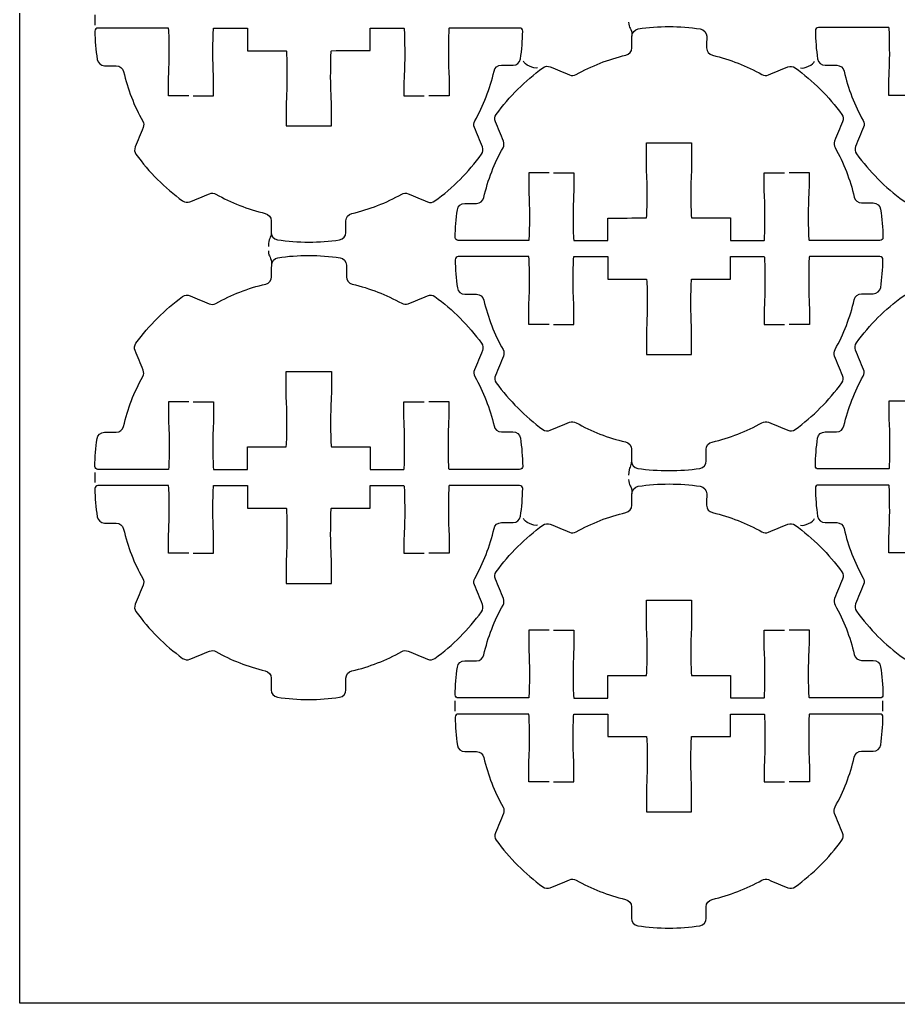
# Model space of a CAD drawing. Extents: x 0 to 410, y 0 to 300.
# Drawn here: x 210.2 to 268.6, y 0.2 to 65.5 of the extents above; entities that cross this region are included whole.
import ezdxf

# ---------------------------------------------------------------- set-up
doc = ezdxf.new("R2010")
doc.units = 0
doc.header["$MEASUREMENT"] = 0
doc.layers.add('DEFAULT', color=18, linetype='CONTINUOUS')

msp = doc.modelspace()

# ---------------------------------------------------------------- linework, layer by layer
at = {"layer": 'DEFAULT', "color": 18}
msp.add_lwpolyline([(410.176, 0.176), (210.177, 0.176), (210.177, 300.176), (410.176, 300.176)], close=True, dxfattribs=at)
at = {"layer": 'DEFAULT', "color": 1}
for points in [[(215.176, 65.822), (215.176, 65.145)], [(215.176, 35.442), (215.176, 34.765)], [(239.115, 19.586), (239.115, 20.263)], [(267.539, 19.586), (267.539, 20.263)]]:
    msp.add_lwpolyline(points, dxfattribs=at)
for points in [[(250.641, 65.347), (250.641, 64.907), (250.861, 65.01), (250.861, 64.408)], [(244.596, 62.32), (244.357, 62.204), (243.696, 62.553), (243.654, 62.755)], [(262.058, 62.318), (262.296, 62.202), (262.957, 62.551), (262.999, 62.753)], [(226.888, 51.385), (226.888, 50.945), (226.703, 51.048), (226.703, 50.446)], [(226.702, 50.146), (226.702, 49.706), (226.921, 49.809), (226.921, 49.207)], [(250.827, 36.206), (250.827, 35.766), (250.642, 35.869), (250.642, 35.267)], [(250.641, 34.967), (250.641, 34.526), (250.861, 34.629), (250.861, 34.027)], [(244.596, 31.939), (244.357, 31.823), (243.696, 32.172), (243.654, 32.374)], [(262.058, 31.937), (262.296, 31.821), (262.957, 32.17), (262.999, 32.372)]]:
    msp.add_open_spline(points, degree=3, dxfattribs=at)
for points, knots in [([(221.416, 60.453), (220.965, 60.453), (220.515, 60.453), (220.065, 60.453), (220.065, 60.785), (220.065, 61.118), (220.065, 61.451), (220.065, 61.786), (220.114, 62.234), (220.114, 63.201), (220.114, 64.167), (220.093, 64.951), (220.065, 64.951), (218.503, 64.951), (216.941, 64.951), (215.38, 64.951), (215.267, 64.951), (215.175, 64.859), (215.175, 64.746), (215.186, 64.111), (215.235, 63.487), (215.327, 62.873), (215.362, 62.629), (215.574, 62.453), (215.821, 62.453), (216.078, 62.453), (216.336, 62.453), (216.593, 62.453), (216.83, 62.453), (217.027, 62.287), (217.08, 62.058), (217.352, 60.894), (217.786, 59.789), (218.357, 58.773), (218.431, 58.639), (218.442, 58.481), (218.385, 58.34), (218.208, 57.913), (218.03, 57.486), (217.853, 57.059), (217.786, 56.9), (217.803, 56.713), (217.906, 56.572), (218.773, 55.383), (219.821, 54.336), (221.006, 53.471), (221.148, 53.369), (221.335, 53.348), (221.493, 53.415), (221.924, 53.592), (222.354, 53.77), (222.784, 53.947), (222.926, 54.004), (223.084, 53.993), (223.215, 53.919), (224.231, 53.348), (225.332, 52.914), (226.499, 52.642), (226.725, 52.589), (226.891, 52.388), (226.891, 52.155), (226.89, 51.899), (226.888, 51.643), (226.887, 51.386), (226.887, 51.139), (227.064, 50.924), (227.307, 50.889), (227.988, 50.79), (228.683, 50.737), (229.388, 50.737), (230.083, 50.737), (230.764, 50.79), (231.435, 50.885), (231.678, 50.924), (231.854, 51.136), (231.854, 51.379), (231.856, 51.637), (231.857, 51.894), (231.858, 52.152), (231.858, 52.385), (232.024, 52.586), (232.249, 52.635), (233.424, 52.907), (234.535, 53.344), (235.562, 53.919), (235.696, 53.997), (235.855, 54.007), (236, 53.947), (236.426, 53.769), (236.853, 53.59), (237.28, 53.411), (237.442, 53.344), (237.629, 53.365), (237.77, 53.468), (238.956, 54.336), (240.004, 55.383), (240.871, 56.569), (240.974, 56.71), (240.991, 56.897), (240.928, 57.055), (240.749, 57.486), (240.57, 57.916), (240.392, 58.347), (240.335, 58.488), (240.346, 58.646), (240.42, 58.781), (240.991, 59.804), (241.429, 60.915), (241.697, 62.09), (241.75, 62.319), (241.947, 62.485), (242.184, 62.485), (242.442, 62.485), (242.701, 62.485), (242.96, 62.485), (243.207, 62.485), (243.418, 62.661), (243.454, 62.905), (243.542, 63.508), (243.591, 64.122), (243.602, 64.746), (243.602, 64.859), (243.51, 64.951), (243.397, 64.951), (241.837, 64.951), (240.276, 64.951), (238.716, 64.951), (238.688, 64.951), (238.667, 64.167), (238.667, 63.201), (238.667, 62.234), (238.716, 61.786), (238.716, 61.451), (238.716, 61.118), (238.716, 60.785), (238.716, 60.453), (238.266, 60.453), (237.815, 60.453), (237.365, 60.453)], [0, 0, 0, 0, 3.83, 3.83, 3.83, 6.66, 6.66, 6.66, 7.66, 7.66, 7.66, 8.66, 8.66, 8.66, 21.94, 21.94, 21.94, 22.94, 22.94, 22.94, 23.94, 23.94, 23.94, 24.94, 24.94, 24.94, 27.13, 27.13, 27.13, 28.13, 28.13, 28.13, 29.13, 29.13, 29.13, 30.13, 30.13, 30.13, 34.061539, 34.061539, 34.061539, 35.061539, 35.061539, 35.061539, 36.061539, 36.061539, 36.061539, 37.061539, 37.061539, 37.061539, 41.020794, 41.020794, 41.020794, 42.020794, 42.020794, 42.020794, 43.020794, 43.020794, 43.020794, 44.020794, 44.020794, 44.020794, 46.200817, 46.200817, 46.200817, 47.200817, 47.200817, 47.200817, 48.200817, 48.200817, 48.200817, 49.200817, 49.200817, 49.200817, 50.200817, 50.200817, 50.200817, 52.39084, 52.39084, 52.39084, 53.39084, 53.39084, 53.39084, 54.39084, 54.39084, 54.39084, 55.39084, 55.39084, 55.39084, 59.326231, 59.326231, 59.326231, 60.326231, 60.326231, 60.326231, 61.326231, 61.326231, 61.326231, 62.326231, 62.326231, 62.326231, 66.28931, 66.28931, 66.28931, 67.28931, 67.28931, 67.28931, 68.28931, 68.28931, 68.28931, 69.28931, 69.28931, 69.28931, 71.48931, 71.48931, 71.48931, 72.48931, 72.48931, 72.48931, 73.48931, 73.48931, 73.48931, 74.48931, 74.48931, 74.48931, 87.75931, 87.75931, 87.75931, 88.75931, 88.75931, 88.75931, 89.75931, 89.75931, 89.75931, 92.58931, 92.58931, 92.58931, 96.41931, 96.41931, 96.41931, 96.41931]), ([(221.716, 60.453), (222.166, 60.453), (222.616, 60.453), (223.067, 60.453), (223.067, 60.785), (223.067, 61.118), (223.067, 61.451), (223.067, 61.786), (223.017, 62.234), (223.017, 63.201), (223.017, 64.167), (223.038, 64.951), (223.067, 64.951), (223.816, 64.951), (224.565, 64.951), (225.314, 64.951), (225.314, 64.451), (225.314, 63.951), (225.314, 63.451), (226.172, 63.451), (227.031, 63.451), (227.889, 63.451), (227.917, 63.451), (227.939, 62.668), (227.939, 61.702), (227.939, 60.735), (227.889, 60.287), (227.889, 59.952), (227.889, 59.452), (227.889, 58.952), (227.889, 58.452), (228.89, 58.452), (229.891, 58.452), (230.891, 58.452), (230.891, 58.952), (230.891, 59.452), (230.891, 59.952), (230.891, 60.287), (230.842, 60.735), (230.842, 61.702), (230.842, 62.668), (230.863, 63.451), (230.891, 63.451), (231.749, 63.452), (232.606, 63.454), (233.463, 63.455), (233.463, 63.955), (233.463, 64.454), (233.463, 64.954), (234.213, 64.954), (234.964, 64.954), (235.714, 64.951), (235.742, 64.951), (235.763, 64.167), (235.763, 63.201), (235.763, 62.234), (235.714, 61.786), (235.714, 61.451), (235.714, 61.118), (235.714, 60.785), (235.714, 60.453), (236.164, 60.453), (236.615, 60.453), (237.065, 60.453)], [0, 0, 0, 0, 3.83, 3.83, 3.83, 6.66, 6.66, 6.66, 7.66, 7.66, 7.66, 8.66, 8.66, 8.66, 15.03, 15.03, 15.03, 19.28, 19.28, 19.28, 26.58, 26.58, 26.58, 27.58, 27.58, 27.58, 28.58, 28.58, 28.58, 32.83, 32.83, 32.83, 41.34, 41.34, 41.34, 45.59, 45.59, 45.59, 46.59, 46.59, 46.59, 47.59, 47.59, 47.59, 54.880007, 54.880007, 54.880007, 59.130007, 59.130007, 59.130007, 65.520007, 65.520007, 65.520007, 66.520007, 66.520007, 66.520007, 67.520007, 67.520007, 67.520007, 70.350007, 70.350007, 70.350007, 74.180007, 74.180007, 74.180007, 74.180007]), ([(245.352, 55.337), (244.901, 55.337), (244.451, 55.337), (244.001, 55.337), (244.001, 55.005), (244.001, 54.672), (244.001, 54.339), (244.001, 54.004), (244.05, 53.556), (244.05, 52.589), (244.05, 51.623), (244.029, 50.84), (244.001, 50.84), (242.44, 50.84), (240.88, 50.84), (239.319, 50.84), (239.206, 50.84), (239.115, 50.931), (239.115, 51.044), (239.125, 51.665), (239.175, 52.282), (239.263, 52.882), (239.298, 53.126), (239.51, 53.305), (239.757, 53.305), (240.015, 53.305), (240.274, 53.305), (240.533, 53.305), (240.766, 53.305), (240.967, 53.471), (241.02, 53.697), (241.288, 54.872), (241.722, 55.983), (242.297, 57.006), (242.371, 57.14), (242.381, 57.299), (242.325, 57.44), (242.146, 57.87), (241.967, 58.301), (241.789, 58.731), (241.722, 58.893), (241.743, 59.08), (241.845, 59.218), (242.713, 60.407), (243.761, 61.451), (244.946, 62.319), (245.087, 62.425), (245.274, 62.442), (245.436, 62.375), (245.863, 62.197), (246.29, 62.018), (246.717, 61.839), (246.858, 61.783), (247.02, 61.793), (247.154, 61.867), (248.177, 62.442), (249.292, 62.88), (250.463, 63.151), (250.693, 63.204), (250.859, 63.402), (250.859, 63.638), (250.86, 63.895), (250.861, 64.151), (250.862, 64.407), (250.862, 64.654), (251.038, 64.866), (251.282, 64.901), (251.949, 65), (252.633, 65.053), (253.328, 65.053), (254.034, 65.053), (254.728, 65), (255.406, 64.898), (255.649, 64.862), (255.829, 64.647), (255.829, 64.404), (255.828, 64.147), (255.827, 63.891), (255.826, 63.635), (255.826, 63.398), (255.991, 63.201), (256.217, 63.148), (257.385, 62.873), (258.486, 62.439), (259.498, 61.871), (259.632, 61.797), (259.791, 61.783), (259.932, 61.843), (260.361, 62.02), (260.79, 62.198), (261.22, 62.375), (261.382, 62.439), (261.569, 62.421), (261.706, 62.319), (262.895, 61.451), (263.943, 60.403), (264.811, 59.218), (264.913, 59.077), (264.931, 58.89), (264.864, 58.728), (264.686, 58.301), (264.509, 57.874), (264.331, 57.447), (264.275, 57.306), (264.285, 57.147), (264.359, 57.013), (264.931, 55.997), (265.365, 54.896), (265.636, 53.729), (265.689, 53.499), (265.887, 53.337), (266.123, 53.337), (266.381, 53.337), (266.638, 53.337), (266.896, 53.337), (267.143, 53.337), (267.354, 53.157), (267.39, 52.917), (267.481, 52.304), (267.531, 51.679), (267.538, 51.044), (267.541, 50.931), (267.45, 50.84), (267.337, 50.84), (265.775, 50.84), (264.214, 50.84), (262.652, 50.84), (262.624, 50.84), (262.602, 51.623), (262.602, 52.589), (262.602, 53.556), (262.652, 54.004), (262.652, 54.339), (262.652, 54.672), (262.652, 55.005), (262.652, 55.337), (262.201, 55.337), (261.751, 55.337), (261.301, 55.337)], [0, 0, 0, 0, 3.83, 3.83, 3.83, 6.66, 6.66, 6.66, 7.66, 7.66, 7.66, 8.66, 8.66, 8.66, 21.93, 21.93, 21.93, 22.93, 22.93, 22.93, 23.93, 23.93, 23.93, 24.93, 24.93, 24.93, 27.13, 27.13, 27.13, 28.13, 28.13, 28.13, 29.13, 29.13, 29.13, 30.13, 30.13, 30.13, 34.09308, 34.09308, 34.09308, 35.09308, 35.09308, 35.09308, 36.09308, 36.09308, 36.09308, 37.09308, 37.09308, 37.09308, 41.02847, 41.02847, 41.02847, 42.02847, 42.02847, 42.02847, 43.02847, 43.02847, 43.02847, 44.02847, 44.02847, 44.02847, 46.208493, 46.208493, 46.208493, 47.208493, 47.208493, 47.208493, 48.208493, 48.208493, 48.208493, 49.208493, 49.208493, 49.208493, 50.208493, 50.208493, 50.208493, 52.388516, 52.388516, 52.388516, 53.388516, 53.388516, 53.388516, 54.388516, 54.388516, 54.388516, 55.388516, 55.388516, 55.388516, 59.338529, 59.338529, 59.338529, 60.338529, 60.338529, 60.338529, 61.338529, 61.338529, 61.338529, 62.338529, 62.338529, 62.338529, 66.270068, 66.270068, 66.270068, 67.270068, 67.270068, 67.270068, 68.270068, 68.270068, 68.270068, 69.270068, 69.270068, 69.270068, 71.460068, 71.460068, 71.460068, 72.460068, 72.460068, 72.460068, 73.460068, 73.460068, 73.460068, 74.460068, 74.460068, 74.460068, 87.740068, 87.740068, 87.740068, 88.740068, 88.740068, 88.740068, 89.740068, 89.740068, 89.740068, 92.570068, 92.570068, 92.570068, 96.400068, 96.400068, 96.400068, 96.400068]), ([(269.288, 60.481), (268.838, 60.481), (268.389, 60.481), (267.94, 60.481), (267.94, 60.814), (267.94, 61.147), (267.94, 61.479), (267.94, 61.814), (267.989, 62.262), (267.989, 63.229), (267.989, 64.196), (267.968, 64.979), (267.94, 64.979), (266.377, 64.979), (264.814, 64.979), (263.252, 64.979), (263.142, 64.979), (263.047, 64.887), (263.051, 64.774), (263.058, 64.139), (263.11, 63.515), (263.199, 62.905), (263.234, 62.661), (263.449, 62.481), (263.693, 62.481), (263.951, 62.481), (264.21, 62.481), (264.469, 62.481), (264.702, 62.481), (264.903, 62.319), (264.956, 62.09), (265.227, 60.925), (265.661, 59.821), (266.229, 58.805), (266.307, 58.671), (266.317, 58.512), (266.257, 58.371), (266.08, 57.944), (265.902, 57.518), (265.725, 57.091), (265.658, 56.928), (265.679, 56.741), (265.781, 56.6), (266.645, 55.415), (267.693, 54.367), (268.882, 53.499), (269.023, 53.397), (269.206, 53.38), (269.369, 53.447), (269.798, 53.623), (270.227, 53.799), (270.656, 53.976), (270.798, 54.036), (270.956, 54.022), (271.09, 53.947), (272.106, 53.38), (273.207, 52.946), (274.371, 52.67), (274.6, 52.618), (274.763, 52.42), (274.763, 52.184), (274.763, 51.927), (274.763, 51.671), (274.763, 51.415), (274.763, 51.171), (274.939, 50.956), (275.183, 50.921), (275.86, 50.818), (276.555, 50.765), (277.264, 50.765), (277.955, 50.765), (278.64, 50.818), (279.307, 50.917), (279.55, 50.952), (279.73, 51.164), (279.73, 51.411), (279.73, 51.669), (279.73, 51.926), (279.73, 52.184), (279.73, 52.416), (279.896, 52.614), (280.125, 52.667), (281.3, 52.939), (282.411, 53.376), (283.438, 53.951), (283.572, 54.025), (283.73, 54.039), (283.871, 53.979), (284.299, 53.8), (284.728, 53.622), (285.156, 53.443), (285.318, 53.376), (285.501, 53.397), (285.642, 53.499), (286.831, 54.367), (287.875, 55.412), (288.743, 56.6), (288.846, 56.738), (288.867, 56.925), (288.8, 57.087), (288.622, 57.518), (288.445, 57.948), (288.267, 58.378), (288.207, 58.519), (288.218, 58.678), (288.295, 58.812), (288.867, 59.835), (289.301, 60.947), (289.572, 62.121), (289.625, 62.351), (289.823, 62.513), (290.059, 62.513), (290.317, 62.513), (290.574, 62.513), (290.832, 62.513), (291.079, 62.513), (291.294, 62.693), (291.329, 62.936), (291.417, 63.54), (291.467, 64.153), (291.474, 64.778), (291.477, 64.887), (291.386, 64.979), (291.273, 64.979), (289.712, 64.979), (288.152, 64.979), (286.591, 64.979), (286.563, 64.979), (286.542, 64.196), (286.542, 63.229), (286.542, 62.262), (286.591, 61.814), (286.591, 61.479), (286.591, 61.147), (286.591, 60.814), (286.591, 60.481), (286.14, 60.481), (285.688, 60.481), (285.237, 60.481)], [0, 0, 0, 0, 3.82, 3.82, 3.82, 6.65, 6.65, 6.65, 7.65, 7.65, 7.65, 8.65, 8.65, 8.65, 21.94, 21.94, 21.94, 22.94, 22.94, 22.94, 23.94, 23.94, 23.94, 24.94, 24.94, 24.94, 27.14, 27.14, 27.14, 28.14, 28.14, 28.14, 29.14, 29.14, 29.14, 30.14, 30.14, 30.14, 34.071539, 34.071539, 34.071539, 35.071539, 35.071539, 35.071539, 36.071539, 36.071539, 36.071539, 37.071539, 37.071539, 37.071539, 41.01774, 41.01774, 41.01774, 42.01774, 42.01774, 42.01774, 43.01774, 43.01774, 43.01774, 44.01774, 44.01774, 44.01774, 46.19774, 46.19774, 46.19774, 47.19774, 47.19774, 47.19774, 48.19774, 48.19774, 48.19774, 49.19774, 49.19774, 49.19774, 50.19774, 50.19774, 50.19774, 52.38774, 52.38774, 52.38774, 53.38774, 53.38774, 53.38774, 54.38774, 54.38774, 54.38774, 55.38774, 55.38774, 55.38774, 59.332356, 59.332356, 59.332356, 60.332356, 60.332356, 60.332356, 61.332356, 61.332356, 61.332356, 62.332356, 62.332356, 62.332356, 66.291611, 66.291611, 66.291611, 67.291611, 67.291611, 67.291611, 68.291611, 68.291611, 68.291611, 69.291611, 69.291611, 69.291611, 71.481611, 71.481611, 71.481611, 72.481611, 72.481611, 72.481611, 73.481611, 73.481611, 73.481611, 74.481611, 74.481611, 74.481611, 87.751611, 87.751611, 87.751611, 88.751611, 88.751611, 88.751611, 89.751611, 89.751611, 89.751611, 92.581611, 92.581611, 92.581611, 96.421611, 96.421611, 96.421611, 96.421611]), ([(245.652, 55.337), (246.102, 55.337), (246.552, 55.337), (247.003, 55.337), (247.003, 55.005), (247.003, 54.672), (247.003, 54.339), (247.003, 54.004), (246.953, 53.556), (246.953, 52.589), (246.953, 51.623), (246.974, 50.84), (247.003, 50.836), (247.753, 50.836), (248.503, 50.836), (249.253, 50.836), (249.253, 51.336), (249.253, 51.836), (249.253, 52.335), (250.111, 52.336), (250.968, 52.338), (251.825, 52.339), (251.853, 52.339), (251.875, 53.122), (251.875, 54.089), (251.875, 55.055), (251.825, 55.503), (251.825, 55.838), (251.825, 56.338), (251.825, 56.838), (251.825, 57.338), (252.826, 57.338), (253.827, 57.338), (254.827, 57.338), (254.827, 56.838), (254.827, 56.338), (254.827, 55.838), (254.827, 55.503), (254.778, 55.055), (254.778, 54.089), (254.778, 53.122), (254.799, 52.339), (254.827, 52.339), (255.686, 52.339), (256.544, 52.339), (257.403, 52.339), (257.403, 51.839), (257.403, 51.339), (257.403, 50.84), (258.152, 50.84), (258.901, 50.84), (259.65, 50.84), (259.678, 50.84), (259.699, 51.623), (259.699, 52.589), (259.699, 53.556), (259.65, 54.004), (259.65, 54.339), (259.65, 54.672), (259.65, 55.005), (259.65, 55.337), (260.1, 55.337), (260.55, 55.337), (261.001, 55.337)], [0, 0, 0, 0, 3.83, 3.83, 3.83, 6.66, 6.66, 6.66, 7.66, 7.66, 7.66, 8.67, 8.67, 8.67, 15.05, 15.05, 15.05, 19.3, 19.3, 19.3, 26.590007, 26.590007, 26.590007, 27.590007, 27.590007, 27.590007, 28.590007, 28.590007, 28.590007, 32.840007, 32.840007, 32.840007, 41.350007, 41.350007, 41.350007, 45.600007, 45.600007, 45.600007, 46.600007, 46.600007, 46.600007, 47.600007, 47.600007, 47.600007, 54.900007, 54.900007, 54.900007, 59.150007, 59.150007, 59.150007, 65.520007, 65.520007, 65.520007, 66.520007, 66.520007, 66.520007, 67.520007, 67.520007, 67.520007, 70.350007, 70.350007, 70.350007, 74.180007, 74.180007, 74.180007, 74.180007]), ([(221.412, 40.136), (220.962, 40.136), (220.511, 40.136), (220.061, 40.136), (220.061, 39.803), (220.061, 39.471), (220.061, 39.138), (220.061, 38.803), (220.11, 38.355), (220.11, 37.388), (220.11, 36.421), (220.089, 35.638), (220.061, 35.638), (218.501, 35.638), (216.94, 35.638), (215.38, 35.638), (215.267, 35.638), (215.175, 35.73), (215.175, 35.843), (215.186, 36.464), (215.235, 37.081), (215.323, 37.681), (215.358, 37.924), (215.57, 38.104), (215.817, 38.104), (216.076, 38.104), (216.335, 38.104), (216.593, 38.104), (216.826, 38.104), (217.027, 38.27), (217.08, 38.496), (217.348, 39.671), (217.782, 40.782), (218.357, 41.805), (218.431, 41.939), (218.442, 42.098), (218.385, 42.239), (218.207, 42.669), (218.028, 43.1), (217.849, 43.53), (217.782, 43.692), (217.803, 43.879), (217.906, 44.02), (218.773, 45.206), (219.821, 46.25), (221.006, 47.118), (221.148, 47.224), (221.335, 47.241), (221.497, 47.174), (221.924, 46.995), (222.351, 46.817), (222.777, 46.638), (222.919, 46.581), (223.081, 46.592), (223.215, 46.666), (224.238, 47.241), (225.353, 47.679), (226.527, 47.95), (226.753, 48.003), (226.919, 48.201), (226.919, 48.437), (226.92, 48.693), (226.921, 48.95), (226.923, 49.206), (226.923, 49.453), (227.099, 49.665), (227.342, 49.7), (228.013, 49.799), (228.693, 49.852), (229.388, 49.852), (230.094, 49.852), (230.789, 49.799), (231.47, 49.697), (231.713, 49.661), (231.89, 49.446), (231.89, 49.203), (231.888, 48.946), (231.887, 48.69), (231.886, 48.434), (231.886, 48.197), (232.052, 48), (232.278, 47.947), (233.445, 47.672), (234.546, 47.238), (235.562, 46.67), (235.693, 46.596), (235.851, 46.581), (235.992, 46.641), (236.423, 46.819), (236.853, 46.997), (237.284, 47.174), (237.442, 47.238), (237.629, 47.22), (237.77, 47.118), (238.956, 46.25), (240.004, 45.202), (240.871, 44.017), (240.974, 43.876), (240.991, 43.689), (240.924, 43.526), (240.747, 43.1), (240.569, 42.673), (240.392, 42.246), (240.335, 42.105), (240.346, 41.946), (240.42, 41.812), (240.991, 40.796), (241.425, 39.695), (241.697, 38.528), (241.75, 38.298), (241.947, 38.136), (242.184, 38.136), (242.441, 38.136), (242.699, 38.136), (242.956, 38.136), (243.203, 38.136), (243.415, 37.956), (243.45, 37.716), (243.542, 37.102), (243.591, 36.478), (243.602, 35.843), (243.602, 35.73), (243.51, 35.638), (243.397, 35.638), (241.836, 35.638), (240.274, 35.638), (238.712, 35.638), (238.684, 35.638), (238.663, 36.421), (238.663, 37.388), (238.663, 38.355), (238.712, 38.803), (238.712, 39.138), (238.712, 39.471), (238.712, 39.803), (238.712, 40.136), (238.262, 40.136), (237.812, 40.136), (237.361, 40.136)], [0, 0, 0, 0, 3.83, 3.83, 3.83, 6.66, 6.66, 6.66, 7.66, 7.66, 7.66, 8.66, 8.66, 8.66, 21.93, 21.93, 21.93, 22.93, 22.93, 22.93, 23.93, 23.93, 23.93, 24.93, 24.93, 24.93, 27.13, 27.13, 27.13, 28.13, 28.13, 28.13, 29.13, 29.13, 29.13, 30.13, 30.13, 30.13, 34.09308, 34.09308, 34.09308, 35.09308, 35.09308, 35.09308, 36.09308, 36.09308, 36.09308, 37.09308, 37.09308, 37.09308, 41.02847, 41.02847, 41.02847, 42.02847, 42.02847, 42.02847, 43.02847, 43.02847, 43.02847, 44.02847, 44.02847, 44.02847, 46.208493, 46.208493, 46.208493, 47.208493, 47.208493, 47.208493, 48.208493, 48.208493, 48.208493, 49.208493, 49.208493, 49.208493, 50.208493, 50.208493, 50.208493, 52.388516, 52.388516, 52.388516, 53.388516, 53.388516, 53.388516, 54.388516, 54.388516, 54.388516, 55.388516, 55.388516, 55.388516, 59.347771, 59.347771, 59.347771, 60.347771, 60.347771, 60.347771, 61.347771, 61.347771, 61.347771, 62.347771, 62.347771, 62.347771, 66.27931, 66.27931, 66.27931, 67.27931, 67.27931, 67.27931, 68.27931, 68.27931, 68.27931, 69.27931, 69.27931, 69.27931, 71.46931, 71.46931, 71.46931, 72.46931, 72.46931, 72.46931, 73.46931, 73.46931, 73.46931, 74.46931, 74.46931, 74.46931, 87.74931, 87.74931, 87.74931, 88.74931, 88.74931, 88.74931, 89.74931, 89.74931, 89.74931, 92.57931, 92.57931, 92.57931, 96.40931, 96.40931, 96.40931, 96.40931]), ([(245.355, 45.273), (244.905, 45.273), (244.454, 45.273), (244.004, 45.273), (244.004, 45.605), (244.004, 45.938), (244.004, 46.271), (244.004, 46.606), (244.053, 47.054), (244.053, 48.021), (244.053, 48.987), (244.032, 49.771), (244.004, 49.771), (242.442, 49.771), (240.881, 49.771), (239.319, 49.771), (239.206, 49.771), (239.115, 49.679), (239.115, 49.566), (239.125, 48.931), (239.175, 48.307), (239.263, 47.693), (239.302, 47.449), (239.513, 47.273), (239.76, 47.273), (240.018, 47.273), (240.275, 47.273), (240.533, 47.273), (240.769, 47.273), (240.967, 47.107), (241.02, 46.881), (241.291, 45.714), (241.725, 44.609), (242.297, 43.597), (242.371, 43.463), (242.381, 43.301), (242.321, 43.16), (242.144, 42.733), (241.966, 42.306), (241.789, 41.879), (241.722, 41.72), (241.743, 41.533), (241.845, 41.392), (242.709, 40.203), (243.761, 39.156), (244.946, 38.291), (245.087, 38.189), (245.274, 38.168), (245.433, 38.235), (245.862, 38.412), (246.291, 38.59), (246.72, 38.767), (246.862, 38.824), (247.024, 38.813), (247.154, 38.739), (248.17, 38.168), (249.271, 37.734), (250.435, 37.462), (250.664, 37.409), (250.83, 37.208), (250.83, 36.975), (250.829, 36.719), (250.828, 36.463), (250.827, 36.206), (250.827, 35.959), (251.003, 35.748), (251.247, 35.709), (251.927, 35.61), (252.622, 35.557), (253.328, 35.557), (254.019, 35.557), (254.704, 35.61), (255.374, 35.709), (255.617, 35.744), (255.794, 35.956), (255.794, 36.203), (255.795, 36.459), (255.796, 36.715), (255.797, 36.972), (255.797, 37.208), (255.96, 37.406), (256.189, 37.459), (257.364, 37.727), (258.475, 38.164), (259.502, 38.743), (259.636, 38.817), (259.794, 38.827), (259.935, 38.767), (260.364, 38.59), (260.792, 38.412), (261.22, 38.235), (261.382, 38.168), (261.569, 38.185), (261.71, 38.288), (262.895, 39.156), (263.943, 40.203), (264.811, 41.389), (264.913, 41.53), (264.931, 41.717), (264.864, 41.875), (264.686, 42.306), (264.509, 42.736), (264.331, 43.167), (264.275, 43.311), (264.285, 43.47), (264.359, 43.601), (264.931, 44.624), (265.365, 45.738), (265.636, 46.91), (265.689, 47.139), (265.887, 47.305), (266.123, 47.305), (266.382, 47.305), (266.641, 47.305), (266.899, 47.305), (267.146, 47.305), (267.358, 47.481), (267.393, 47.724), (267.481, 48.328), (267.531, 48.942), (267.538, 49.566), (267.541, 49.679), (267.45, 49.771), (267.337, 49.771), (265.776, 49.771), (264.216, 49.771), (262.655, 49.771), (262.627, 49.771), (262.606, 48.987), (262.606, 48.021), (262.606, 47.054), (262.655, 46.606), (262.655, 46.271), (262.655, 45.938), (262.655, 45.605), (262.655, 45.273), (262.205, 45.273), (261.755, 45.273), (261.304, 45.273)], [0, 0, 0, 0, 3.83, 3.83, 3.83, 6.66, 6.66, 6.66, 7.66, 7.66, 7.66, 8.66, 8.66, 8.66, 21.94, 21.94, 21.94, 22.94, 22.94, 22.94, 23.94, 23.94, 23.94, 24.94, 24.94, 24.94, 27.13, 27.13, 27.13, 28.13, 28.13, 28.13, 29.13, 29.13, 29.13, 30.13, 30.13, 30.13, 34.061539, 34.061539, 34.061539, 35.061539, 35.061539, 35.061539, 36.061539, 36.061539, 36.061539, 37.061539, 37.061539, 37.061539, 41.011552, 41.011552, 41.011552, 42.011552, 42.011552, 42.011552, 43.011552, 43.011552, 43.011552, 44.011552, 44.011552, 44.011552, 46.191575, 46.191575, 46.191575, 47.191575, 47.191575, 47.191575, 48.191575, 48.191575, 48.191575, 49.191575, 49.191575, 49.191575, 50.191575, 50.191575, 50.191575, 52.371598, 52.371598, 52.371598, 53.371598, 53.371598, 53.371598, 54.371598, 54.371598, 54.371598, 55.371598, 55.371598, 55.371598, 59.312372, 59.312372, 59.312372, 60.312372, 60.312372, 60.312372, 61.312372, 61.312372, 61.312372, 62.312372, 62.312372, 62.312372, 66.271627, 66.271627, 66.271627, 67.271627, 67.271627, 67.271627, 68.271627, 68.271627, 68.271627, 69.271627, 69.271627, 69.271627, 71.471627, 71.471627, 71.471627, 72.471627, 72.471627, 72.471627, 73.471627, 73.471627, 73.471627, 74.471627, 74.471627, 74.471627, 87.741627, 87.741627, 87.741627, 88.741627, 88.741627, 88.741627, 89.741627, 89.741627, 89.741627, 92.571627, 92.571627, 92.571627, 96.401627, 96.401627, 96.401627, 96.401627]), ([(245.655, 45.273), (246.105, 45.273), (246.556, 45.273), (247.006, 45.273), (247.006, 45.605), (247.006, 45.938), (247.006, 46.271), (247.006, 46.606), (246.957, 47.054), (246.957, 48.021), (246.957, 48.987), (246.978, 49.771), (247.006, 49.771), (247.755, 49.771), (248.504, 49.771), (249.253, 49.771), (249.253, 49.271), (249.253, 48.771), (249.253, 48.271), (250.112, 48.271), (250.97, 48.271), (251.829, 48.271), (251.857, 48.271), (251.878, 47.488), (251.878, 46.522), (251.878, 45.555), (251.829, 45.107), (251.829, 44.772), (251.829, 44.272), (251.829, 43.772), (251.829, 43.272), (252.829, 43.272), (253.83, 43.272), (254.831, 43.272), (254.831, 43.772), (254.831, 44.272), (254.831, 44.772), (254.831, 45.107), (254.781, 45.555), (254.781, 46.522), (254.781, 47.488), (254.803, 48.271), (254.831, 48.271), (255.688, 48.272), (256.545, 48.274), (257.403, 48.275), (257.403, 48.775), (257.403, 49.274), (257.403, 49.774), (258.153, 49.774), (258.903, 49.774), (259.653, 49.771), (259.681, 49.771), (259.703, 48.987), (259.703, 48.021), (259.703, 47.054), (259.653, 46.606), (259.653, 46.271), (259.653, 45.938), (259.653, 45.605), (259.653, 45.273), (260.104, 45.273), (260.554, 45.273), (261.004, 45.273)], [0, 0, 0, 0, 3.83, 3.83, 3.83, 6.66, 6.66, 6.66, 7.66, 7.66, 7.66, 8.66, 8.66, 8.66, 15.03, 15.03, 15.03, 19.28, 19.28, 19.28, 26.58, 26.58, 26.58, 27.58, 27.58, 27.58, 28.58, 28.58, 28.58, 32.83, 32.83, 32.83, 41.34, 41.34, 41.34, 45.59, 45.59, 45.59, 46.59, 46.59, 46.59, 47.59, 47.59, 47.59, 54.880007, 54.880007, 54.880007, 59.130007, 59.130007, 59.130007, 65.520007, 65.520007, 65.520007, 66.520007, 66.520007, 66.520007, 67.520007, 67.520007, 67.520007, 70.350007, 70.350007, 70.350007, 74.180007, 74.180007, 74.180007, 74.180007]), ([(269.288, 40.164), (268.837, 40.164), (268.387, 40.164), (267.936, 40.164), (267.936, 39.832), (267.936, 39.499), (267.936, 39.166), (267.936, 38.831), (267.986, 38.383), (267.986, 37.416), (267.986, 36.45), (267.965, 35.667), (267.936, 35.667), (266.375, 35.667), (264.813, 35.667), (263.252, 35.667), (263.139, 35.667), (263.047, 35.762), (263.051, 35.871), (263.058, 36.496), (263.11, 37.109), (263.195, 37.713), (263.23, 37.956), (263.446, 38.132), (263.693, 38.132), (263.95, 38.132), (264.208, 38.132), (264.465, 38.132), (264.702, 38.132), (264.899, 38.298), (264.952, 38.528), (265.224, 39.702), (265.658, 40.814), (266.229, 41.837), (266.307, 41.971), (266.317, 42.129), (266.257, 42.271), (266.08, 42.701), (265.902, 43.131), (265.725, 43.562), (265.658, 43.724), (265.679, 43.907), (265.781, 44.049), (266.649, 45.237), (267.693, 46.282), (268.882, 47.149), (269.023, 47.252), (269.206, 47.273), (269.369, 47.206), (269.797, 47.027), (270.225, 46.848), (270.653, 46.67), (270.794, 46.61), (270.953, 46.62), (271.087, 46.698), (272.113, 47.273), (273.225, 47.71), (274.399, 47.982), (274.629, 48.035), (274.794, 48.232), (274.794, 48.465), (274.794, 48.723), (274.794, 48.98), (274.794, 49.238), (274.794, 49.481), (274.974, 49.697), (275.218, 49.732), (275.885, 49.827), (276.569, 49.88), (277.264, 49.88), (277.969, 49.88), (278.664, 49.827), (279.342, 49.728), (279.585, 49.693), (279.762, 49.478), (279.762, 49.231), (279.762, 48.974), (279.762, 48.718), (279.762, 48.462), (279.762, 48.229), (279.924, 48.028), (280.153, 47.975), (281.317, 47.703), (282.418, 47.269), (283.434, 46.701), (283.568, 46.624), (283.727, 46.613), (283.868, 46.673), (284.297, 46.85), (284.726, 47.026), (285.156, 47.202), (285.318, 47.269), (285.501, 47.248), (285.642, 47.146), (286.831, 46.282), (287.879, 45.234), (288.743, 44.045), (288.846, 43.904), (288.867, 43.72), (288.8, 43.558), (288.622, 43.131), (288.445, 42.704), (288.267, 42.278), (288.207, 42.136), (288.218, 41.978), (288.295, 41.844), (288.863, 40.828), (289.297, 39.723), (289.569, 38.559), (289.625, 38.33), (289.823, 38.164), (290.056, 38.164), (290.314, 38.164), (290.573, 38.164), (290.832, 38.164), (291.075, 38.164), (291.29, 37.988), (291.326, 37.744), (291.414, 37.134), (291.467, 36.51), (291.474, 35.871), (291.477, 35.762), (291.386, 35.667), (291.273, 35.667), (289.711, 35.667), (288.149, 35.667), (286.588, 35.667), (286.56, 35.667), (286.538, 36.45), (286.538, 37.416), (286.538, 38.383), (286.588, 38.831), (286.588, 39.166), (286.588, 39.499), (286.588, 39.832), (286.588, 40.164), (286.137, 40.164), (285.687, 40.164), (285.237, 40.164)], [0, 0, 0, 0, 3.83, 3.83, 3.83, 6.66, 6.66, 6.66, 7.66, 7.66, 7.66, 8.66, 8.66, 8.66, 21.94, 21.94, 21.94, 22.94, 22.94, 22.94, 23.94, 23.94, 23.94, 24.94, 24.94, 24.94, 27.13, 27.13, 27.13, 28.13, 28.13, 28.13, 29.13, 29.13, 29.13, 30.13, 30.13, 30.13, 34.089255, 34.089255, 34.089255, 35.089255, 35.089255, 35.089255, 36.089255, 36.089255, 36.089255, 37.089255, 37.089255, 37.089255, 41.033872, 41.033872, 41.033872, 42.033872, 42.033872, 42.033872, 43.033872, 43.033872, 43.033872, 44.033872, 44.033872, 44.033872, 46.223872, 46.223872, 46.223872, 47.223872, 47.223872, 47.223872, 48.223872, 48.223872, 48.223872, 49.223872, 49.223872, 49.223872, 50.223872, 50.223872, 50.223872, 52.403872, 52.403872, 52.403872, 53.403872, 53.403872, 53.403872, 54.403872, 54.403872, 54.403872, 55.403872, 55.403872, 55.403872, 59.350072, 59.350072, 59.350072, 60.350072, 60.350072, 60.350072, 61.350072, 61.350072, 61.350072, 62.350072, 62.350072, 62.350072, 66.281611, 66.281611, 66.281611, 67.281611, 67.281611, 67.281611, 68.281611, 68.281611, 68.281611, 69.281611, 69.281611, 69.281611, 71.481611, 71.481611, 71.481611, 72.481611, 72.481611, 72.481611, 73.481611, 73.481611, 73.481611, 74.481611, 74.481611, 74.481611, 87.761611, 87.761611, 87.761611, 88.761611, 88.761611, 88.761611, 89.761611, 89.761611, 89.761611, 92.591611, 92.591611, 92.591611, 96.421611, 96.421611, 96.421611, 96.421611]), ([(221.712, 40.136), (222.162, 40.136), (222.613, 40.136), (223.063, 40.136), (223.063, 39.803), (223.063, 39.471), (223.063, 39.138), (223.063, 38.803), (223.014, 38.355), (223.014, 37.388), (223.014, 36.421), (223.035, 35.638), (223.063, 35.635), (223.813, 35.635), (224.564, 35.635), (225.314, 35.635), (225.314, 36.135), (225.314, 36.634), (225.314, 37.134), (226.171, 37.135), (227.028, 37.136), (227.886, 37.138), (227.914, 37.138), (227.935, 37.921), (227.935, 38.887), (227.935, 39.854), (227.886, 40.302), (227.886, 40.637), (227.886, 41.137), (227.886, 41.637), (227.886, 42.136), (228.886, 42.136), (229.887, 42.136), (230.888, 42.136), (230.888, 41.637), (230.888, 41.137), (230.888, 40.637), (230.888, 40.302), (230.838, 39.854), (230.838, 38.887), (230.838, 37.921), (230.86, 37.138), (230.888, 37.138), (231.746, 37.138), (232.605, 37.138), (233.463, 37.138), (233.463, 36.638), (233.463, 36.138), (233.463, 35.638), (234.212, 35.638), (234.961, 35.638), (235.71, 35.638), (235.738, 35.638), (235.76, 36.421), (235.76, 37.388), (235.76, 38.355), (235.71, 38.803), (235.71, 39.138), (235.71, 39.471), (235.71, 39.803), (235.71, 40.136), (236.161, 40.136), (236.611, 40.136), (237.061, 40.136)], [0, 0, 0, 0, 3.83, 3.83, 3.83, 6.66, 6.66, 6.66, 7.66, 7.66, 7.66, 8.67, 8.67, 8.67, 15.05, 15.05, 15.05, 19.3, 19.3, 19.3, 26.590007, 26.590007, 26.590007, 27.590007, 27.590007, 27.590007, 28.590007, 28.590007, 28.590007, 32.840007, 32.840007, 32.840007, 41.350007, 41.350007, 41.350007, 45.600007, 45.600007, 45.600007, 46.600007, 46.600007, 46.600007, 47.600007, 47.600007, 47.600007, 54.900007, 54.900007, 54.900007, 59.150007, 59.150007, 59.150007, 65.520007, 65.520007, 65.520007, 66.520007, 66.520007, 66.520007, 67.520007, 67.520007, 67.520007, 70.350007, 70.350007, 70.350007, 74.180007, 74.180007, 74.180007, 74.180007]), ([(245.352, 24.956), (244.901, 24.956), (244.451, 24.956), (244.001, 24.956), (244.001, 24.623), (244.001, 24.291), (244.001, 23.958), (244.001, 23.623), (244.05, 23.175), (244.05, 22.208), (244.05, 21.241), (244.029, 20.458), (244.001, 20.458), (242.44, 20.458), (240.88, 20.458), (239.319, 20.458), (239.206, 20.458), (239.115, 20.55), (239.115, 20.663), (239.125, 21.287), (239.175, 21.901), (239.263, 22.504), (239.298, 22.748), (239.51, 22.924), (239.757, 22.924), (240.015, 22.924), (240.274, 22.924), (240.533, 22.924), (240.766, 22.924), (240.967, 23.09), (241.02, 23.319), (241.288, 24.491), (241.722, 25.605), (242.297, 26.628), (242.371, 26.759), (242.381, 26.918), (242.325, 27.059), (242.146, 27.489), (241.967, 27.92), (241.789, 28.35), (241.722, 28.512), (241.743, 28.699), (241.845, 28.84), (242.713, 30.026), (243.761, 31.073), (244.946, 31.941), (245.087, 32.044), (245.274, 32.061), (245.436, 31.994), (245.863, 31.817), (246.29, 31.639), (246.717, 31.461), (246.858, 31.401), (247.02, 31.412), (247.154, 31.486), (248.177, 32.065), (249.292, 32.502), (250.463, 32.77), (250.693, 32.823), (250.859, 33.021), (250.859, 33.257), (250.86, 33.513), (250.861, 33.77), (250.862, 34.026), (250.862, 34.273), (251.038, 34.485), (251.282, 34.52), (251.949, 34.619), (252.633, 34.672), (253.328, 34.672), (254.034, 34.672), (254.728, 34.619), (255.406, 34.516), (255.649, 34.481), (255.829, 34.27), (255.829, 34.023), (255.828, 33.766), (255.827, 33.51), (255.826, 33.254), (255.826, 33.017), (255.991, 32.82), (256.217, 32.767), (257.385, 32.495), (258.486, 32.061), (259.498, 31.49), (259.632, 31.416), (259.791, 31.405), (259.932, 31.461), (260.361, 31.639), (260.79, 31.817), (261.22, 31.994), (261.382, 32.061), (261.569, 32.04), (261.706, 31.938), (262.895, 31.073), (263.943, 30.022), (264.811, 28.837), (264.913, 28.696), (264.931, 28.509), (264.864, 28.35), (264.686, 27.923), (264.509, 27.496), (264.331, 27.069), (264.275, 26.925), (264.285, 26.766), (264.359, 26.632), (264.931, 25.616), (265.365, 24.515), (265.636, 23.348), (265.689, 23.122), (265.887, 22.956), (266.123, 22.956), (266.381, 22.956), (266.638, 22.956), (266.896, 22.956), (267.143, 22.956), (267.354, 22.78), (267.39, 22.536), (267.481, 21.922), (267.531, 21.298), (267.538, 20.663), (267.541, 20.55), (267.45, 20.458), (267.337, 20.458), (265.775, 20.458), (264.214, 20.458), (262.652, 20.458), (262.624, 20.458), (262.602, 21.241), (262.602, 22.208), (262.602, 23.175), (262.652, 23.623), (262.652, 23.958), (262.652, 24.291), (262.652, 24.623), (262.652, 24.956), (262.201, 24.956), (261.751, 24.956), (261.301, 24.956)], [0, 0, 0, 0, 3.83, 3.83, 3.83, 6.66, 6.66, 6.66, 7.66, 7.66, 7.66, 8.66, 8.66, 8.66, 21.93, 21.93, 21.93, 22.93, 22.93, 22.93, 23.93, 23.93, 23.93, 24.93, 24.93, 24.93, 27.13, 27.13, 27.13, 28.13, 28.13, 28.13, 29.13, 29.13, 29.13, 30.13, 30.13, 30.13, 34.09308, 34.09308, 34.09308, 35.09308, 35.09308, 35.09308, 36.09308, 36.09308, 36.09308, 37.09308, 37.09308, 37.09308, 41.024619, 41.024619, 41.024619, 42.024619, 42.024619, 42.024619, 43.024619, 43.024619, 43.024619, 44.024619, 44.024619, 44.024619, 46.204642, 46.204642, 46.204642, 47.204642, 47.204642, 47.204642, 48.204642, 48.204642, 48.204642, 49.204642, 49.204642, 49.204642, 50.204642, 50.204642, 50.204642, 52.384665, 52.384665, 52.384665, 53.384665, 53.384665, 53.384665, 54.384665, 54.384665, 54.384665, 55.384665, 55.384665, 55.384665, 59.334677, 59.334677, 59.334677, 60.334677, 60.334677, 60.334677, 61.334677, 61.334677, 61.334677, 62.334677, 62.334677, 62.334677, 66.266216, 66.266216, 66.266216, 67.266216, 67.266216, 67.266216, 68.266216, 68.266216, 68.266216, 69.266216, 69.266216, 69.266216, 71.456216, 71.456216, 71.456216, 72.456216, 72.456216, 72.456216, 73.456216, 73.456216, 73.456216, 74.456216, 74.456216, 74.456216, 87.736216, 87.736216, 87.736216, 88.736216, 88.736216, 88.736216, 89.736216, 89.736216, 89.736216, 92.566216, 92.566216, 92.566216, 96.396216, 96.396216, 96.396216, 96.396216]), ([(221.416, 30.071), (220.965, 30.071), (220.515, 30.071), (220.065, 30.071), (220.065, 30.404), (220.065, 30.737), (220.065, 31.07), (220.065, 31.405), (220.114, 31.853), (220.114, 32.82), (220.114, 33.786), (220.093, 34.569), (220.065, 34.569), (218.503, 34.569), (216.941, 34.569), (215.38, 34.569), (215.267, 34.569), (215.175, 34.478), (215.175, 34.365), (215.186, 33.73), (215.235, 33.105), (215.327, 32.492), (215.362, 32.248), (215.574, 32.072), (215.821, 32.072), (216.078, 32.072), (216.336, 32.072), (216.593, 32.072), (216.83, 32.072), (217.027, 31.906), (217.08, 31.68), (217.352, 30.512), (217.786, 29.412), (218.357, 28.396), (218.431, 28.262), (218.442, 28.103), (218.385, 27.958), (218.208, 27.531), (218.03, 27.105), (217.853, 26.678), (217.786, 26.519), (217.803, 26.332), (217.906, 26.191), (218.773, 25.006), (219.821, 23.954), (221.006, 23.09), (221.148, 22.988), (221.335, 22.967), (221.493, 23.034), (221.924, 23.211), (222.354, 23.389), (222.784, 23.566), (222.926, 23.623), (223.084, 23.612), (223.215, 23.538), (224.231, 22.967), (225.332, 22.533), (226.499, 22.261), (226.725, 22.208), (226.891, 22.011), (226.891, 21.774), (226.89, 21.518), (226.888, 21.261), (226.887, 21.005), (226.887, 20.758), (227.064, 20.546), (227.307, 20.508), (227.988, 20.409), (228.683, 20.356), (229.388, 20.356), (230.083, 20.356), (230.764, 20.409), (231.435, 20.508), (231.678, 20.543), (231.854, 20.755), (231.854, 21.002), (231.856, 21.258), (231.857, 21.514), (231.858, 21.771), (231.858, 22.007), (232.024, 22.205), (232.249, 22.257), (233.424, 22.526), (234.535, 22.963), (235.562, 23.542), (235.696, 23.616), (235.855, 23.626), (236, 23.566), (236.426, 23.389), (236.853, 23.211), (237.28, 23.034), (237.442, 22.967), (237.629, 22.984), (237.77, 23.086), (238.956, 23.954), (240.004, 25.002), (240.871, 26.187), (240.974, 26.329), (240.991, 26.515), (240.928, 26.674), (240.749, 27.106), (240.57, 27.537), (240.392, 27.969), (240.335, 28.11), (240.346, 28.269), (240.42, 28.399), (240.991, 29.422), (241.429, 30.537), (241.697, 31.708), (241.75, 31.938), (241.947, 32.103), (242.184, 32.103), (242.442, 32.103), (242.701, 32.103), (242.96, 32.103), (243.207, 32.103), (243.418, 32.28), (243.454, 32.523), (243.542, 33.127), (243.591, 33.74), (243.602, 34.365), (243.602, 34.478), (243.51, 34.569), (243.397, 34.569), (241.837, 34.569), (240.276, 34.569), (238.716, 34.569), (238.688, 34.569), (238.667, 33.786), (238.667, 32.82), (238.667, 31.853), (238.716, 31.405), (238.716, 31.07), (238.716, 30.737), (238.716, 30.404), (238.716, 30.071), (238.266, 30.071), (237.815, 30.071), (237.365, 30.071)], [0, 0, 0, 0, 3.83, 3.83, 3.83, 6.66, 6.66, 6.66, 7.66, 7.66, 7.66, 8.66, 8.66, 8.66, 21.94, 21.94, 21.94, 22.94, 22.94, 22.94, 23.94, 23.94, 23.94, 24.94, 24.94, 24.94, 27.13, 27.13, 27.13, 28.13, 28.13, 28.13, 29.13, 29.13, 29.13, 30.13, 30.13, 30.13, 34.061539, 34.061539, 34.061539, 35.061539, 35.061539, 35.061539, 36.061539, 36.061539, 36.061539, 37.061539, 37.061539, 37.061539, 41.020794, 41.020794, 41.020794, 42.020794, 42.020794, 42.020794, 43.020794, 43.020794, 43.020794, 44.020794, 44.020794, 44.020794, 46.200817, 46.200817, 46.200817, 47.200817, 47.200817, 47.200817, 48.200817, 48.200817, 48.200817, 49.200817, 49.200817, 49.200817, 50.200817, 50.200817, 50.200817, 52.38084, 52.38084, 52.38084, 53.38084, 53.38084, 53.38084, 54.38084, 54.38084, 54.38084, 55.38084, 55.38084, 55.38084, 59.312379, 59.312379, 59.312379, 60.312379, 60.312379, 60.312379, 61.312379, 61.312379, 61.312379, 62.312379, 62.312379, 62.312379, 66.284696, 66.284696, 66.284696, 67.284696, 67.284696, 67.284696, 68.284696, 68.284696, 68.284696, 69.284696, 69.284696, 69.284696, 71.484696, 71.484696, 71.484696, 72.484696, 72.484696, 72.484696, 73.484696, 73.484696, 73.484696, 74.484696, 74.484696, 74.484696, 87.754696, 87.754696, 87.754696, 88.754696, 88.754696, 88.754696, 89.754696, 89.754696, 89.754696, 92.584696, 92.584696, 92.584696, 96.414696, 96.414696, 96.414696, 96.414696]), ([(221.716, 30.071), (222.166, 30.071), (222.616, 30.071), (223.067, 30.071), (223.067, 30.404), (223.067, 30.737), (223.067, 31.07), (223.067, 31.405), (223.017, 31.853), (223.017, 32.82), (223.017, 33.786), (223.038, 34.569), (223.067, 34.569), (223.816, 34.569), (224.565, 34.569), (225.314, 34.569), (225.314, 34.07), (225.314, 33.57), (225.314, 33.07), (226.172, 33.07), (227.031, 33.07), (227.889, 33.07), (227.917, 33.07), (227.939, 32.287), (227.939, 31.32), (227.939, 30.354), (227.889, 29.906), (227.889, 29.571), (227.889, 29.071), (227.889, 28.571), (227.889, 28.071), (228.89, 28.071), (229.891, 28.071), (230.891, 28.071), (230.891, 28.571), (230.891, 29.071), (230.891, 29.571), (230.891, 29.906), (230.842, 30.354), (230.842, 31.32), (230.842, 32.287), (230.863, 33.07), (230.891, 33.07), (231.749, 33.071), (232.606, 33.072), (233.463, 33.074), (233.463, 33.573), (233.463, 34.073), (233.463, 34.573), (234.213, 34.573), (234.964, 34.573), (235.714, 34.569), (235.742, 34.569), (235.763, 33.786), (235.763, 32.82), (235.763, 31.853), (235.714, 31.405), (235.714, 31.07), (235.714, 30.737), (235.714, 30.404), (235.714, 30.071), (236.164, 30.071), (236.615, 30.071), (237.065, 30.071)], [0, 0, 0, 0, 3.83, 3.83, 3.83, 6.66, 6.66, 6.66, 7.66, 7.66, 7.66, 8.66, 8.66, 8.66, 15.03, 15.03, 15.03, 19.28, 19.28, 19.28, 26.58, 26.58, 26.58, 27.58, 27.58, 27.58, 28.58, 28.58, 28.58, 32.83, 32.83, 32.83, 41.34, 41.34, 41.34, 45.59, 45.59, 45.59, 46.59, 46.59, 46.59, 47.59, 47.59, 47.59, 54.880007, 54.880007, 54.880007, 59.130007, 59.130007, 59.130007, 65.520007, 65.520007, 65.520007, 66.520007, 66.520007, 66.520007, 67.520007, 67.520007, 67.520007, 70.350007, 70.350007, 70.350007, 74.180007, 74.180007, 74.180007, 74.180007]), ([(269.291, 30.103), (268.841, 30.103), (268.39, 30.103), (267.94, 30.103), (267.94, 30.436), (267.94, 30.769), (267.94, 31.102), (267.94, 31.437), (267.989, 31.885), (267.989, 32.851), (267.989, 33.818), (267.968, 34.601), (267.94, 34.601), (266.377, 34.601), (264.814, 34.601), (263.252, 34.601), (263.142, 34.601), (263.047, 34.506), (263.051, 34.397), (263.058, 33.758), (263.11, 33.134), (263.199, 32.523), (263.234, 32.28), (263.449, 32.103), (263.693, 32.103), (263.951, 32.103), (264.21, 32.103), (264.469, 32.103), (264.702, 32.103), (264.903, 31.938), (264.956, 31.708), (265.227, 30.544), (265.661, 29.44), (266.229, 28.424), (266.307, 28.29), (266.317, 28.131), (266.257, 27.99), (266.08, 27.563), (265.902, 27.136), (265.725, 26.71), (265.658, 26.547), (265.679, 26.364), (265.781, 26.223), (266.645, 25.034), (267.693, 23.986), (268.882, 23.122), (269.023, 23.019), (269.206, 22.998), (269.369, 23.065), (269.798, 23.242), (270.227, 23.418), (270.656, 23.594), (270.798, 23.654), (270.956, 23.644), (271.09, 23.566), (272.106, 22.998), (273.207, 22.564), (274.371, 22.293), (274.6, 22.24), (274.763, 22.039), (274.763, 21.806), (274.763, 21.55), (274.763, 21.293), (274.763, 21.037), (274.763, 20.79), (274.939, 20.575), (275.183, 20.539), (275.86, 20.441), (276.555, 20.388), (277.264, 20.388), (277.955, 20.388), (278.64, 20.441), (279.307, 20.536), (279.55, 20.571), (279.73, 20.786), (279.73, 21.03), (279.73, 21.287), (279.73, 21.545), (279.73, 21.802), (279.73, 22.035), (279.896, 22.233), (280.125, 22.286), (281.3, 22.557), (282.411, 22.995), (283.438, 23.57), (283.572, 23.647), (283.73, 23.658), (283.871, 23.598), (284.299, 23.419), (284.728, 23.241), (285.156, 23.062), (285.318, 22.995), (285.501, 23.016), (285.642, 23.118), (286.831, 23.986), (287.875, 25.03), (288.743, 26.219), (288.846, 26.36), (288.867, 26.544), (288.8, 26.706), (288.622, 27.136), (288.445, 27.567), (288.267, 27.997), (288.207, 28.138), (288.218, 28.297), (288.295, 28.431), (288.867, 29.454), (289.301, 30.565), (289.572, 31.74), (289.625, 31.969), (289.823, 32.135), (290.059, 32.135), (290.317, 32.135), (290.574, 32.135), (290.832, 32.135), (291.079, 32.135), (291.294, 32.312), (291.329, 32.555), (291.417, 33.158), (291.467, 33.772), (291.474, 34.397), (291.477, 34.506), (291.386, 34.601), (291.273, 34.601), (289.712, 34.601), (288.152, 34.601), (286.591, 34.601), (286.563, 34.601), (286.542, 33.818), (286.542, 32.851), (286.542, 31.885), (286.591, 31.437), (286.591, 31.102), (286.591, 30.769), (286.591, 30.436), (286.591, 30.103), (286.141, 30.103), (285.691, 30.103), (285.24, 30.103)], [0, 0, 0, 0, 3.83, 3.83, 3.83, 6.66, 6.66, 6.66, 7.66, 7.66, 7.66, 8.66, 8.66, 8.66, 21.95, 21.95, 21.95, 22.95, 22.95, 22.95, 23.95, 23.95, 23.95, 24.95, 24.95, 24.95, 27.15, 27.15, 27.15, 28.15, 28.15, 28.15, 29.15, 29.15, 29.15, 30.15, 30.15, 30.15, 34.081539, 34.081539, 34.081539, 35.081539, 35.081539, 35.081539, 36.081539, 36.081539, 36.081539, 37.081539, 37.081539, 37.081539, 41.02774, 41.02774, 41.02774, 42.02774, 42.02774, 42.02774, 43.02774, 43.02774, 43.02774, 44.02774, 44.02774, 44.02774, 46.20774, 46.20774, 46.20774, 47.20774, 47.20774, 47.20774, 48.20774, 48.20774, 48.20774, 49.20774, 49.20774, 49.20774, 50.20774, 50.20774, 50.20774, 52.39774, 52.39774, 52.39774, 53.39774, 53.39774, 53.39774, 54.39774, 54.39774, 54.39774, 55.39774, 55.39774, 55.39774, 59.342356, 59.342356, 59.342356, 60.342356, 60.342356, 60.342356, 61.342356, 61.342356, 61.342356, 62.342356, 62.342356, 62.342356, 66.301611, 66.301611, 66.301611, 67.301611, 67.301611, 67.301611, 68.301611, 68.301611, 68.301611, 69.301611, 69.301611, 69.301611, 71.491611, 71.491611, 71.491611, 72.491611, 72.491611, 72.491611, 73.491611, 73.491611, 73.491611, 74.491611, 74.491611, 74.491611, 87.761611, 87.761611, 87.761611, 88.761611, 88.761611, 88.761611, 89.761611, 89.761611, 89.761611, 92.591611, 92.591611, 92.591611, 96.421611, 96.421611, 96.421611, 96.421611]), ([(245.652, 24.956), (246.102, 24.956), (246.552, 24.956), (247.003, 24.956), (247.003, 24.623), (247.003, 24.291), (247.003, 23.958), (247.003, 23.623), (246.953, 23.175), (246.953, 22.208), (246.953, 21.241), (246.974, 20.458), (247.003, 20.455), (247.753, 20.455), (248.503, 20.455), (249.253, 20.455), (249.253, 20.955), (249.253, 21.454), (249.253, 21.954), (250.111, 21.955), (250.968, 21.956), (251.825, 21.958), (251.853, 21.958), (251.875, 22.741), (251.875, 23.707), (251.875, 24.674), (251.825, 25.122), (251.825, 25.457), (251.825, 25.957), (251.825, 26.457), (251.825, 26.956), (252.826, 26.956), (253.827, 26.956), (254.827, 26.956), (254.827, 26.457), (254.827, 25.957), (254.827, 25.457), (254.827, 25.122), (254.778, 24.674), (254.778, 23.707), (254.778, 22.741), (254.799, 21.958), (254.827, 21.958), (255.686, 21.958), (256.544, 21.958), (257.403, 21.958), (257.403, 21.458), (257.403, 20.958), (257.403, 20.458), (258.152, 20.458), (258.901, 20.458), (259.65, 20.458), (259.678, 20.458), (259.699, 21.241), (259.699, 22.208), (259.699, 23.175), (259.65, 23.623), (259.65, 23.958), (259.65, 24.291), (259.65, 24.623), (259.65, 24.956), (260.1, 24.956), (260.55, 24.956), (261.001, 24.956)], [0, 0, 0, 0, 3.83, 3.83, 3.83, 6.66, 6.66, 6.66, 7.66, 7.66, 7.66, 8.67, 8.67, 8.67, 15.05, 15.05, 15.05, 19.3, 19.3, 19.3, 26.590007, 26.590007, 26.590007, 27.590007, 27.590007, 27.590007, 28.590007, 28.590007, 28.590007, 32.840007, 32.840007, 32.840007, 41.350007, 41.350007, 41.350007, 45.600007, 45.600007, 45.600007, 46.600007, 46.600007, 46.600007, 47.600007, 47.600007, 47.600007, 54.900007, 54.900007, 54.900007, 59.150007, 59.150007, 59.150007, 65.520007, 65.520007, 65.520007, 66.520007, 66.520007, 66.520007, 67.520007, 67.520007, 67.520007, 70.350007, 70.350007, 70.350007, 74.180007, 74.180007, 74.180007, 74.180007]), ([(245.355, 14.891), (244.905, 14.891), (244.454, 14.891), (244.004, 14.891), (244.004, 15.224), (244.004, 15.557), (244.004, 15.89), (244.004, 16.225), (244.053, 16.673), (244.053, 17.64), (244.053, 18.606), (244.032, 19.389), (244.004, 19.389), (242.442, 19.389), (240.881, 19.389), (239.319, 19.389), (239.206, 19.389), (239.115, 19.298), (239.115, 19.185), (239.125, 18.55), (239.175, 17.925), (239.263, 17.312), (239.302, 17.068), (239.513, 16.892), (239.76, 16.892), (240.018, 16.892), (240.275, 16.892), (240.533, 16.892), (240.769, 16.892), (240.967, 16.729), (241.02, 16.5), (241.291, 15.332), (241.725, 14.232), (242.297, 13.216), (242.371, 13.082), (242.381, 12.923), (242.321, 12.782), (242.144, 12.355), (241.966, 11.928), (241.789, 11.501), (241.722, 11.339), (241.743, 11.152), (241.845, 11.011), (242.709, 9.826), (243.761, 8.774), (244.946, 7.91), (245.087, 7.808), (245.274, 7.79), (245.433, 7.854), (245.862, 8.031), (246.291, 8.209), (246.72, 8.386), (246.862, 8.443), (247.024, 8.432), (247.154, 8.358), (248.17, 7.787), (249.271, 7.353), (250.435, 7.081), (250.664, 7.028), (250.83, 6.83), (250.83, 6.594), (250.829, 6.338), (250.828, 6.081), (250.827, 5.825), (250.827, 5.578), (251.003, 5.366), (251.247, 5.331), (251.927, 5.229), (252.622, 5.176), (253.328, 5.176), (254.019, 5.176), (254.704, 5.229), (255.374, 5.328), (255.617, 5.363), (255.794, 5.575), (255.794, 5.822), (255.795, 6.078), (255.796, 6.334), (255.797, 6.591), (255.797, 6.827), (255.96, 7.025), (256.189, 7.077), (257.364, 7.349), (258.475, 7.787), (259.502, 8.362), (259.636, 8.436), (259.794, 8.446), (259.935, 8.39), (260.364, 8.211), (260.792, 8.032), (261.22, 7.854), (261.382, 7.787), (261.569, 7.804), (261.71, 7.91), (262.895, 8.778), (263.943, 9.822), (264.811, 11.007), (264.913, 11.148), (264.931, 11.335), (264.864, 11.498), (264.686, 11.928), (264.509, 12.359), (264.331, 12.789), (264.275, 12.93), (264.285, 13.089), (264.359, 13.223), (264.931, 14.246), (265.365, 15.357), (265.636, 16.528), (265.689, 16.758), (265.887, 16.923), (266.123, 16.923), (266.382, 16.923), (266.641, 16.923), (266.899, 16.923), (267.146, 16.923), (267.358, 17.103), (267.393, 17.347), (267.481, 17.947), (267.531, 18.564), (267.538, 19.185), (267.541, 19.298), (267.45, 19.389), (267.337, 19.389), (265.776, 19.389), (264.216, 19.389), (262.655, 19.389), (262.627, 19.389), (262.606, 18.606), (262.606, 17.64), (262.606, 16.673), (262.655, 16.225), (262.655, 15.89), (262.655, 15.557), (262.655, 15.224), (262.655, 14.891), (262.205, 14.891), (261.755, 14.891), (261.304, 14.891)], [0, 0, 0, 0, 3.83, 3.83, 3.83, 6.66, 6.66, 6.66, 7.66, 7.66, 7.66, 8.66, 8.66, 8.66, 21.94, 21.94, 21.94, 22.94, 22.94, 22.94, 23.94, 23.94, 23.94, 24.94, 24.94, 24.94, 27.13, 27.13, 27.13, 28.13, 28.13, 28.13, 29.13, 29.13, 29.13, 30.13, 30.13, 30.13, 34.061539, 34.061539, 34.061539, 35.061539, 35.061539, 35.061539, 36.061539, 36.061539, 36.061539, 37.061539, 37.061539, 37.061539, 41.011552, 41.011552, 41.011552, 42.011552, 42.011552, 42.011552, 43.011552, 43.011552, 43.011552, 44.011552, 44.011552, 44.011552, 46.191575, 46.191575, 46.191575, 47.191575, 47.191575, 47.191575, 48.191575, 48.191575, 48.191575, 49.191575, 49.191575, 49.191575, 50.191575, 50.191575, 50.191575, 52.371598, 52.371598, 52.371598, 53.371598, 53.371598, 53.371598, 54.371598, 54.371598, 54.371598, 55.371598, 55.371598, 55.371598, 59.316214, 59.316214, 59.316214, 60.316214, 60.316214, 60.316214, 61.316214, 61.316214, 61.316214, 62.316214, 62.316214, 62.316214, 66.275469, 66.275469, 66.275469, 67.275469, 67.275469, 67.275469, 68.275469, 68.275469, 68.275469, 69.275469, 69.275469, 69.275469, 71.475469, 71.475469, 71.475469, 72.475469, 72.475469, 72.475469, 73.475469, 73.475469, 73.475469, 74.475469, 74.475469, 74.475469, 87.745469, 87.745469, 87.745469, 88.745469, 88.745469, 88.745469, 89.745469, 89.745469, 89.745469, 92.575469, 92.575469, 92.575469, 96.405469, 96.405469, 96.405469, 96.405469]), ([(245.655, 14.891), (246.105, 14.891), (246.556, 14.891), (247.006, 14.891), (247.006, 15.224), (247.006, 15.557), (247.006, 15.89), (247.006, 16.225), (246.957, 16.673), (246.957, 17.64), (246.957, 18.606), (246.978, 19.389), (247.006, 19.389), (247.755, 19.389), (248.504, 19.389), (249.253, 19.389), (249.253, 18.89), (249.253, 18.39), (249.253, 17.89), (250.112, 17.89), (250.97, 17.89), (251.829, 17.89), (251.857, 17.89), (251.878, 17.107), (251.878, 16.14), (251.878, 15.174), (251.829, 14.726), (251.829, 14.391), (251.829, 13.891), (251.829, 13.391), (251.829, 12.891), (252.829, 12.891), (253.83, 12.891), (254.831, 12.891), (254.831, 13.391), (254.831, 13.891), (254.831, 14.391), (254.831, 14.726), (254.781, 15.174), (254.781, 16.14), (254.781, 17.107), (254.803, 17.89), (254.831, 17.89), (255.688, 17.891), (256.545, 17.892), (257.403, 17.894), (257.403, 18.393), (257.403, 18.893), (257.403, 19.393), (258.153, 19.393), (258.903, 19.393), (259.653, 19.389), (259.681, 19.389), (259.703, 18.606), (259.703, 17.64), (259.703, 16.673), (259.653, 16.225), (259.653, 15.89), (259.653, 15.557), (259.653, 15.224), (259.653, 14.891), (260.104, 14.891), (260.554, 14.891), (261.004, 14.891)], [0, 0, 0, 0, 3.83, 3.83, 3.83, 6.66, 6.66, 6.66, 7.66, 7.66, 7.66, 8.66, 8.66, 8.66, 15.03, 15.03, 15.03, 19.28, 19.28, 19.28, 26.58, 26.58, 26.58, 27.58, 27.58, 27.58, 28.58, 28.58, 28.58, 32.83, 32.83, 32.83, 41.34, 41.34, 41.34, 45.59, 45.59, 45.59, 46.59, 46.59, 46.59, 47.59, 47.59, 47.59, 54.880007, 54.880007, 54.880007, 59.130007, 59.130007, 59.130007, 65.520007, 65.520007, 65.520007, 66.520007, 66.520007, 66.520007, 67.520007, 67.520007, 67.520007, 70.350007, 70.350007, 70.350007, 74.180007, 74.180007, 74.180007, 74.180007])]:
    msp.add_open_spline(points, degree=3, knots=knots, dxfattribs=at)

doc.saveas('drawing.dxf')
